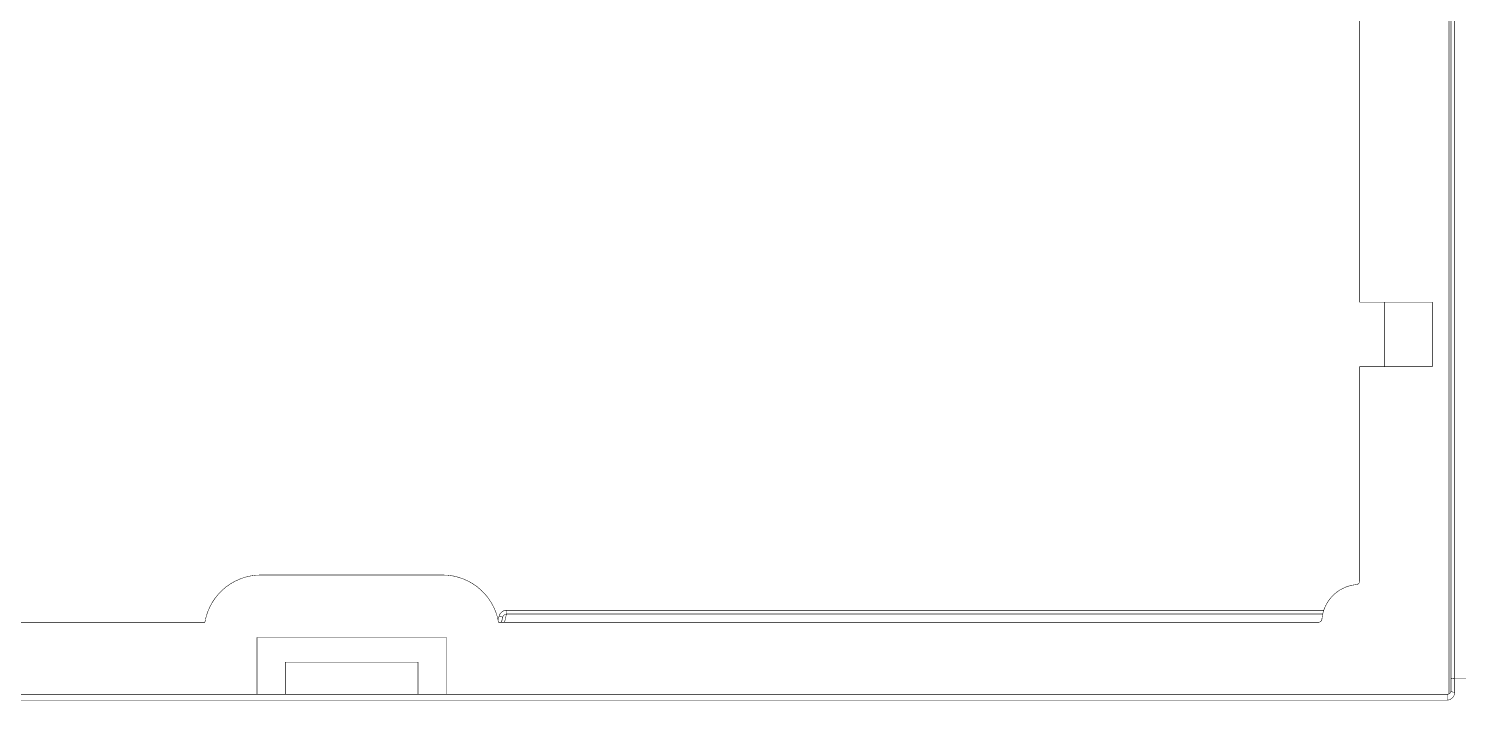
# Model space of a CAD drawing. Header units: inches. Extents: x 0 to 35.2, y -0.7 to 15.9.
# Drawn here: x 14.365 to 15.852, y 11.761 to 12.459 of the extents above; entities that cross this region are included whole.
import ezdxf

# ---------------------------------------------------------------- set-up
doc = ezdxf.new("R2010")
doc.units = ezdxf.units.IN
doc.header["$MEASUREMENT"] = 0
doc.layers.add('Dimensions', color=6, linetype='Continuous')

msp = doc.modelspace()

# ---------------------------------------------------------------- linework, layer by layer
at = {"layer": 'Dimensions'}
for points in [[(15.8405, 11.7681, 0.0005, 0.0005, 0), (15.8405, 13.4324, 0.0005, 0.0005, 0)], [(15.8425, 11.785, 0.0005, 0.0005, 0), (15.8425, 13.4155, 0.0005, 0.0005, 0)], [(15.8464, 11.7838, 0.0005, 0.0005, 0), (15.8464, 13.4167, 0.0005, 0.0005, 0)], [(15.7477, 12.1751, 0.0005, 0.0005, 0), (15.7477, 12.4762, 0.0005, 0.0005, 0)], [(15.7477, 12.1751, 0.0005, 0.0005, 0), (15.8232, 12.1751, 0.0005, 0.0005, 0)], [(15.7733, 12.1081, 0.0005, 0.0005, 0), (15.7733, 12.1751, 0.0005, 0.0005, 0)], [(15.8232, 12.1081, 0.0005, 0.0005, 0), (15.8232, 12.1751, 0.0005, 0.0005, 0)], [(15.7477, 11.8855, 0.0005, 0.0005, 0), (15.7477, 12.1081, 0.0005, 0.0005, 0)], [(15.7477, 12.1081, 0.0005, 0.0005, 0), (15.8232, 12.1081, 0.0005, 0.0005, 0)], [(14.5479, 11.8424, 0.0005, 0.0005, -0.365977), (14.6061, 11.8916, 0.0005, 0.0005, 0)], [(14.6061, 11.8916, 0.0005, 0.0005, 0), (14.7948, 11.8916, 0.0005, 0.0005, 0)], [(14.7948, 11.8916, 0.0005, 0.0005, -0.365977), (14.853, 11.8424, 0.0005, 0.0005, 0)], [(15.7477, 11.8855, 0.0005, 0.0005, -0.387795), (15.7441, 11.8816, 0.0005, 0.0005, 0)], [(15.7085, 11.846, 0.0005, 0.0005, -0.361838), (15.7441, 11.8816, 0.0005, 0.0005, 0)], [(14.2969, 11.8424, 0.0005, 0.0005, 0), (14.5479, 11.8424, 0.0005, 0.0005, 0)], [(14.8525, 11.8449, 0.0005, 0.0005, 0), (14.8536, 11.8489, 0.0005, 0.0005, 0)], [(14.853, 11.8424, 0.0005, 0.0005, 0), (15.7046, 11.8424, 0.0005, 0.0005, 0)], [(14.8536, 11.8489, 0.0005, 0.0005, 0), (14.8536, 11.849, 0.0005, 0.0005, 0)], [(14.8536, 11.8489, 0.0005, 0.0005, 0), (14.8574, 11.8478, 0.0005, 0.0005, 0)], [(14.8537, 11.8492, 0.0005, 0.0005, 0), (14.8537, 11.8493, 0.0005, 0.0005, 0)], [(14.8536, 11.8491, 0.0005, 0.0005, 0), (14.8537, 11.8492, 0.0005, 0.0005, 0)], [(14.8536, 11.849, 0.0005, 0.0005, 0), (14.8536, 11.8491, 0.0005, 0.0005, 0)], [(14.8538, 11.8495, 0.0005, 0.0005, 0), (14.8538, 11.8496, 0.0005, 0.0005, 0)], [(14.8537, 11.8494, 0.0005, 0.0005, 0), (14.8538, 11.8495, 0.0005, 0.0005, 0)], [(14.8537, 11.8493, 0.0005, 0.0005, 0), (14.8537, 11.8494, 0.0005, 0.0005, 0)], [(14.8539, 11.8498, 0.0005, 0.0005, 0), (14.8539, 11.8499, 0.0005, 0.0005, 0)], [(14.8538, 11.8497, 0.0005, 0.0005, 0), (14.8539, 11.8498, 0.0005, 0.0005, 0)], [(14.8538, 11.8496, 0.0005, 0.0005, 0), (14.8538, 11.8497, 0.0005, 0.0005, 0)], [(14.854, 11.85, 0.0005, 0.0005, 0), (14.854, 11.8501, 0.0005, 0.0005, 0)], [(14.8539, 11.8499, 0.0005, 0.0005, 0), (14.854, 11.85, 0.0005, 0.0005, 0)], [(14.8541, 11.8503, 0.0005, 0.0005, 0), (14.8541, 11.8504, 0.0005, 0.0005, 0)], [(14.8541, 11.8502, 0.0005, 0.0005, 0), (14.8541, 11.8503, 0.0005, 0.0005, 0)], [(14.854, 11.8501, 0.0005, 0.0005, 0), (14.8541, 11.8502, 0.0005, 0.0005, 0)], [(14.8542, 11.8505, 0.0005, 0.0005, 0), (14.8542, 11.8505, 0.0005, 0.0005, 0)], [(14.8541, 11.8504, 0.0005, 0.0005, 0), (14.8542, 11.8505, 0.0005, 0.0005, 0)], [(14.8543, 11.8506, 0.0005, 0.0005, 0), (14.8543, 11.8507, 0.0005, 0.0005, 0)], [(14.8542, 11.8505, 0.0005, 0.0005, 0), (14.8543, 11.8506, 0.0005, 0.0005, 0)], [(14.8544, 11.8508, 0.0005, 0.0005, 0), (14.8544, 11.8509, 0.0005, 0.0005, 0)], [(14.8543, 11.8507, 0.0005, 0.0005, 0), (14.8544, 11.8508, 0.0005, 0.0005, 0)], [(14.8544, 11.8509, 0.0005, 0.0005, 0), (14.8545, 11.851, 0.0005, 0.0005, 0)], [(14.8546, 11.8511, 0.0005, 0.0005, 0), (14.8546, 11.8512, 0.0005, 0.0005, 0)], [(14.8545, 11.851, 0.0005, 0.0005, 0), (14.8546, 11.8511, 0.0005, 0.0005, 0)], [(14.8547, 11.8513, 0.0005, 0.0005, 0), (14.8547, 11.8514, 0.0005, 0.0005, 0)], [(14.8546, 11.8512, 0.0005, 0.0005, 0), (14.8547, 11.8513, 0.0005, 0.0005, 0)], [(14.8548, 11.8515, 0.0005, 0.0005, 0), (14.8549, 11.8515, 0.0005, 0.0005, 0)], [(14.8547, 11.8514, 0.0005, 0.0005, 0), (14.8548, 11.8515, 0.0005, 0.0005, 0)], [(14.8549, 11.8515, 0.0005, 0.0005, 0), (14.8549, 11.8516, 0.0005, 0.0005, 0)], [(14.855, 11.8517, 0.0005, 0.0005, 0), (14.855, 11.8518, 0.0005, 0.0005, 0)], [(14.8549, 11.8516, 0.0005, 0.0005, 0), (14.855, 11.8517, 0.0005, 0.0005, 0)], [(14.855, 11.8518, 0.0005, 0.0005, 0), (14.8551, 11.8519, 0.0005, 0.0005, 0)], [(14.8552, 11.852, 0.0005, 0.0005, 0), (14.8552, 11.8521, 0.0005, 0.0005, 0)], [(14.8551, 11.8519, 0.0005, 0.0005, 0), (14.8552, 11.852, 0.0005, 0.0005, 0)], [(14.8552, 11.8521, 0.0005, 0.0005, 0), (14.8553, 11.8521, 0.0005, 0.0005, 0)], [(14.8554, 11.8522, 0.0005, 0.0005, 0), (14.8555, 11.8523, 0.0005, 0.0005, 0)], [(14.8553, 11.8521, 0.0005, 0.0005, 0), (14.8554, 11.8522, 0.0005, 0.0005, 0)], [(14.8555, 11.8523, 0.0005, 0.0005, 0), (14.8555, 11.8524, 0.0005, 0.0005, 0)], [(14.8555, 11.8524, 0.0005, 0.0005, 0), (14.8556, 11.8524, 0.0005, 0.0005, 0)], [(14.8557, 11.8525, 0.0005, 0.0005, 0), (14.8557, 11.8526, 0.0005, 0.0005, 0)], [(14.8556, 11.8524, 0.0005, 0.0005, 0), (14.8557, 11.8525, 0.0005, 0.0005, 0)], [(14.8557, 11.8526, 0.0005, 0.0005, 0), (14.8558, 11.8527, 0.0005, 0.0005, 0)], [(14.8558, 11.8527, 0.0005, 0.0005, 0), (14.8559, 11.8527, 0.0005, 0.0005, 0)], [(14.856, 11.8528, 0.0005, 0.0005, 0), (14.8561, 11.8529, 0.0005, 0.0005, 0)], [(14.8559, 11.8527, 0.0005, 0.0005, 0), (14.856, 11.8528, 0.0005, 0.0005, 0)], [(14.8559, 11.8424, 0.0005, 0.0005, 0), (14.8574, 11.8478, 0.0005, 0.0005, 0)], [(14.8561, 11.8529, 0.0005, 0.0005, 0), (14.8561, 11.853, 0.0005, 0.0005, 0)], [(14.8561, 11.8424, 0.0005, 0.0005, 0), (14.8574, 11.8478, 0.0005, 0.0005, 0)], [(14.8561, 11.853, 0.0005, 0.0005, 0), (14.8562, 11.853, 0.0005, 0.0005, 0)], [(14.8563, 11.8531, 0.0005, 0.0005, 0), (14.8564, 11.8532, 0.0005, 0.0005, 0)], [(14.8562, 11.853, 0.0005, 0.0005, 0), (14.8563, 11.8531, 0.0005, 0.0005, 0)], [(14.8564, 11.8532, 0.0005, 0.0005, 0), (14.8565, 11.8532, 0.0005, 0.0005, 0)], [(14.8565, 11.8532, 0.0005, 0.0005, 0), (14.8565, 11.8533, 0.0005, 0.0005, 0)], [(14.8565, 11.8533, 0.0005, 0.0005, 0), (14.8566, 11.8534, 0.0005, 0.0005, 0)], [(14.8566, 11.8534, 0.0005, 0.0005, 0), (14.8567, 11.8534, 0.0005, 0.0005, 0)], [(14.8567, 11.8534, 0.0005, 0.0005, 0), (14.8568, 11.8535, 0.0005, 0.0005, 0)], [(14.8569, 11.8535, 0.0005, 0.0005, 0), (14.857, 11.8536, 0.0005, 0.0005, 0)], [(14.8568, 11.8535, 0.0005, 0.0005, 0), (14.8569, 11.8535, 0.0005, 0.0005, 0)], [(14.857, 11.8536, 0.0005, 0.0005, 0), (14.8571, 11.8537, 0.0005, 0.0005, 0)], [(14.8571, 11.8537, 0.0005, 0.0005, 0), (14.8572, 11.8537, 0.0005, 0.0005, 0)], [(14.8572, 11.8537, 0.0005, 0.0005, 0), (14.8572, 11.8538, 0.0005, 0.0005, 0)], [(14.8572, 11.8538, 0.0005, 0.0005, 0), (14.8573, 11.8538, 0.0005, 0.0005, 0)], [(14.8573, 11.8538, 0.0005, 0.0005, 0), (14.8574, 11.8539, 0.0005, 0.0005, 0)], [(14.8574, 11.8478, 0.0005, 0.0005, -0.098771), (14.8584, 11.8497, 0.0005, 0.0005, 0)], [(14.8574, 11.8539, 0.0005, 0.0005, 0), (14.8575, 11.8539, 0.0005, 0.0005, 0)], [(14.8575, 11.8539, 0.0005, 0.0005, 0), (14.8576, 11.854, 0.0005, 0.0005, 0)], [(14.8577, 11.854, 0.0005, 0.0005, 0), (14.8578, 11.8541, 0.0005, 0.0005, 0)], [(14.8576, 11.854, 0.0005, 0.0005, 0), (14.8577, 11.854, 0.0005, 0.0005, 0)], [(14.8578, 11.8541, 0.0005, 0.0005, 0), (14.8579, 11.8541, 0.0005, 0.0005, 0)], [(14.8579, 11.8541, 0.0005, 0.0005, 0), (14.858, 11.8542, 0.0005, 0.0005, 0)], [(14.858, 11.8542, 0.0005, 0.0005, 0), (14.8581, 11.8542, 0.0005, 0.0005, 0)], [(14.8581, 11.8542, 0.0005, 0.0005, 0), (14.8582, 11.8543, 0.0005, 0.0005, 0)], [(14.8582, 11.8543, 0.0005, 0.0005, 0), (14.8583, 11.8543, 0.0005, 0.0005, 0)], [(14.8583, 11.8543, 0.0005, 0.0005, 0), (14.8584, 11.8543, 0.0005, 0.0005, 0)], [(14.8584, 11.8543, 0.0005, 0.0005, 0), (14.8585, 11.8544, 0.0005, 0.0005, 0)], [(14.8584, 11.8497, 0.0005, 0.0005, -0.13648), (14.8602, 11.8509, 0.0005, 0.0005, 0)], [(14.8585, 11.8544, 0.0005, 0.0005, 0), (14.8586, 11.8544, 0.0005, 0.0005, 0)], [(14.8586, 11.8544, 0.0005, 0.0005, 0), (14.8587, 11.8545, 0.0005, 0.0005, 0)], [(14.8587, 11.8545, 0.0005, 0.0005, 0), (14.8588, 11.8545, 0.0005, 0.0005, 0)], [(14.8588, 11.8545, 0.0005, 0.0005, 0), (14.8589, 11.8545, 0.0005, 0.0005, 0)], [(14.8589, 11.8545, 0.0005, 0.0005, 0), (14.859, 11.8546, 0.0005, 0.0005, 0)], [(14.859, 11.8546, 0.0005, 0.0005, 0), (14.8591, 11.8546, 0.0005, 0.0005, 0)], [(14.8591, 11.8546, 0.0005, 0.0005, 0), (14.8592, 11.8546, 0.0005, 0.0005, 0)], [(14.8592, 11.8546, 0.0005, 0.0005, 0), (14.8593, 11.8546, 0.0005, 0.0005, 0)], [(14.8593, 11.8546, 0.0005, 0.0005, 0), (14.8594, 11.8547, 0.0005, 0.0005, 0)], [(14.8592, 11.8424, 0.0005, 0.0005, 0), (14.8613, 11.8511, 0.0005, 0.0005, 0)], [(14.8594, 11.8547, 0.0005, 0.0005, 0), (14.8595, 11.8547, 0.0005, 0.0005, 0)], [(14.8595, 11.8547, 0.0005, 0.0005, 0), (14.8596, 11.8547, 0.0005, 0.0005, 0)], [(14.8596, 11.8547, 0.0005, 0.0005, 0), (14.8597, 11.8547, 0.0005, 0.0005, 0)], [(14.8597, 11.8547, 0.0005, 0.0005, 0), (14.8598, 11.8548, 0.0005, 0.0005, 0)], [(14.8598, 11.8548, 0.0005, 0.0005, 0), (14.8599, 11.8548, 0.0005, 0.0005, 0)], [(14.8599, 11.8548, 0.0005, 0.0005, 0), (14.86, 11.8548, 0.0005, 0.0005, 0)], [(14.86, 11.8548, 0.0005, 0.0005, 0), (14.8601, 11.8548, 0.0005, 0.0005, 0)], [(14.8601, 11.8548, 0.0005, 0.0005, 0), (14.8602, 11.8548, 0.0005, 0.0005, 0)], [(14.8602, 11.8548, 0.0005, 0.0005, 0), (14.8603, 11.8549, 0.0005, 0.0005, 0)], [(14.8603, 11.8549, 0.0005, 0.0005, 0), (14.8604, 11.8549, 0.0005, 0.0005, 0)], [(14.8602, 11.8509, 0.0005, 0.0005, -0.039905), (14.8613, 11.8511, 0.0005, 0.0005, 0)], [(14.8604, 11.8549, 0.0005, 0.0005, 0), (14.8605, 11.8549, 0.0005, 0.0005, 0)], [(14.8605, 11.8549, 0.0005, 0.0005, 0), (14.8606, 11.8549, 0.0005, 0.0005, 0)], [(14.8606, 11.8549, 0.0005, 0.0005, 0), (14.8607, 11.8549, 0.0005, 0.0005, 0)], [(14.8607, 11.8549, 0.0005, 0.0005, 0), (14.8608, 11.8549, 0.0005, 0.0005, 0)], [(14.8608, 11.8549, 0.0005, 0.0005, 0), (14.8609, 11.8549, 0.0005, 0.0005, 0)], [(14.8609, 11.8549, 0.0005, 0.0005, 0), (14.861, 11.8549, 0.0005, 0.0005, 0)], [(14.861, 11.8549, 0.0005, 0.0005, 0), (14.8611, 11.8549, 0.0005, 0.0005, 0)], [(14.8611, 11.8549, 0.0005, 0.0005, 0), (14.8612, 11.8549, 0.0005, 0.0005, 0)], [(14.8612, 11.8549, 0.0005, 0.0005, 0), (14.8613, 11.8549, 0.0005, 0.0005, 0)], [(14.8613, 11.8511, 0.0005, 0.0005, 0), (14.8613, 11.8549, 0.0005, 0.0005, 0)], [(14.8613, 11.8549, 0.0005, 0.0005, 0), (15.7104, 11.8549, 0.0005, 0.0005, 0)], [(14.8613, 11.8511, 0.0005, 0.0005, 0), (15.7093, 11.8511, 0.0005, 0.0005, 0)], [(15.7085, 11.846, 0.0005, 0.0005, -0.387795), (15.7046, 11.8424, 0.0005, 0.0005, 0)], [(14.602, 11.8266, 0.0005, 0.0005, 0), (14.7989, 11.8266, 0.0005, 0.0005, 0)], [(14.602, 11.7676, 0.0005, 0.0005, 0), (14.602, 11.8266, 0.0005, 0.0005, 0)], [(14.7989, 11.7676, 0.0005, 0.0005, 0), (14.7989, 11.8266, 0.0005, 0.0005, 0)], [(14.6315, 11.7676, 0.0005, 0.0005, 0), (14.6315, 11.801, 0.0005, 0.0005, 0)], [(14.6315, 11.801, 0.0005, 0.0005, 0), (14.7693, 11.801, 0.0005, 0.0005, 0)], [(14.7693, 11.7676, 0.0005, 0.0005, 0), (14.7693, 11.801, 0.0005, 0.0005, 0)], [(15.8425, 11.785, 0.0005, 0.0005, 0), (15.8425, 11.7847, 0.0005, 0.0005, 0)], [(15.8425, 11.7715, 0.0005, 0.0005, 0), (15.8425, 11.785, 0.0005, 0.0005, 0)], [(15.8425, 11.7847, 0.0005, 0.0005, 0), (15.8428, 11.7845, 0.0005, 0.0005, 0)], [(15.8428, 11.7845, 0.0005, 0.0005, 0), (15.8431, 11.7843, 0.0005, 0.0005, 0)], [(15.8431, 11.7843, 0.0005, 0.0005, 0), (15.8436, 11.7841, 0.0005, 0.0005, 0)], [(15.8436, 11.7841, 0.0005, 0.0005, 0), (15.8442, 11.784, 0.0005, 0.0005, 0)], [(15.8442, 11.784, 0.0005, 0.0005, 0), (15.8449, 11.7839, 0.0005, 0.0005, 0)], [(15.8449, 11.7839, 0.0005, 0.0005, 0), (15.8456, 11.7838, 0.0005, 0.0005, 0)], [(15.8456, 11.7838, 0.0005, 0.0005, 0), (15.8464, 11.7838, 0.0005, 0.0005, 0)], [(15.8464, 11.7838, 0.0005, 0.0005, 0), (15.8582, 11.7838, 0.0005, 0.0005, 0)], [(15.8464, 11.7698, 0.0005, 0.0005, 0), (15.8464, 11.7838, 0.0005, 0.0005, 0)], [(12.4994, 11.7676, 0.0005, 0.0005, 0), (15.8385, 11.7676, 0.0005, 0.0005, 0)], [(15.8425, 11.7715, 0.0005, 0.0005, -0.414896), (15.8385, 11.7676, 0.0005, 0.0005, 0)], [(15.8464, 11.7698, 0.0005, 0.0005, -0.413956), (15.8385, 11.7616, 0.0005, 0.0005, 0)], [(15.8385, 11.7616, 0.0005, 0.0005, 0), (15.8385, 11.7676, 0.0005, 0.0005, 0)], [(15.8427, 11.771, 0.0005, 0.0005, -0.08112), (15.8425, 11.7715, 0.0005, 0.0005, 0)], [(15.8432, 11.7705, 0.0005, 0.0005, -0.117062), (15.8427, 11.771, 0.0005, 0.0005, 0)], [(15.8441, 11.7701, 0.0005, 0.0005, -0.054122), (15.8432, 11.7705, 0.0005, 0.0005, 0)], [(15.8464, 11.7698, 0.0005, 0.0005, -0.069905), (15.8441, 11.7701, 0.0005, 0.0005, 0)], [(12.4994, 11.7616, 0.0005, 0.0005, 0), (15.8385, 11.7616, 0.0005, 0.0005, 0)]]:
    msp.add_lwpolyline(points, format="xyseb", dxfattribs=at)
for points in [[(15.7476, 12.1751, 0.00025, 0.00025, 1), (15.7478, 12.1751, 0.00025, 0.00025, 1)], [(15.7476, 12.1751, 0.00025, 0.00025, 1), (15.7478, 12.1751, 0.00025, 0.00025, 1)], [(15.7732, 12.1751, 0.00025, 0.00025, 1), (15.7734, 12.1751, 0.00025, 0.00025, 1)], [(15.8231, 12.1751, 0.00025, 0.00025, 1), (15.8233, 12.1751, 0.00025, 0.00025, 1)], [(15.8231, 12.1751, 0.00025, 0.00025, 1), (15.8233, 12.1751, 0.00025, 0.00025, 1)], [(15.7476, 12.1081, 0.00025, 0.00025, 1), (15.7478, 12.1081, 0.00025, 0.00025, 1)], [(15.7476, 12.1081, 0.00025, 0.00025, 1), (15.7478, 12.1081, 0.00025, 0.00025, 1)], [(15.7732, 12.1081, 0.00025, 0.00025, 1), (15.7734, 12.1081, 0.00025, 0.00025, 1)], [(15.8231, 12.1081, 0.00025, 0.00025, 1), (15.8233, 12.1081, 0.00025, 0.00025, 1)], [(15.8231, 12.1081, 0.00025, 0.00025, 1), (15.8233, 12.1081, 0.00025, 0.00025, 1)], [(14.606, 11.8916, 0.00025, 0.00025, 1), (14.6062, 11.8916, 0.00025, 0.00025, 1)], [(14.606, 11.8916, 0.00025, 0.00025, 1), (14.6062, 11.8916, 0.00025, 0.00025, 1)], [(14.7946, 11.8916, 0.00025, 0.00025, 1), (14.7949, 11.8916, 0.00025, 0.00025, 1)], [(14.7946, 11.8916, 0.00025, 0.00025, 1), (14.7949, 11.8916, 0.00025, 0.00025, 1)], [(15.7476, 11.8855, 0.00025, 0.00025, 1), (15.7478, 11.8855, 0.00025, 0.00025, 1)], [(15.7476, 11.8855, 0.00025, 0.00025, 1), (15.7478, 11.8855, 0.00025, 0.00025, 1)], [(15.744, 11.8816, 0.00025, 0.00025, 1), (15.7442, 11.8816, 0.00025, 0.00025, 1)], [(15.744, 11.8816, 0.00025, 0.00025, 1), (15.7442, 11.8816, 0.00025, 0.00025, 1)], [(14.5478, 11.8424, 0.00025, 0.00025, 1), (14.548, 11.8424, 0.00025, 0.00025, 1)], [(14.5478, 11.8424, 0.00025, 0.00025, 1), (14.548, 11.8424, 0.00025, 0.00025, 1)], [(14.8524, 11.8449, 0.00025, 0.00025, 1), (14.8526, 11.8449, 0.00025, 0.00025, 1)], [(14.8529, 11.8424, 0.00025, 0.00025, 1), (14.8531, 11.8424, 0.00025, 0.00025, 1)], [(14.8529, 11.8424, 0.00025, 0.00025, 1), (14.8531, 11.8424, 0.00025, 0.00025, 1)], [(14.8535, 11.8489, 0.00025, 0.00025, 1), (14.8537, 11.8489, 0.00025, 0.00025, 1)], [(14.8535, 11.8489, 0.00025, 0.00025, 1), (14.8537, 11.8489, 0.00025, 0.00025, 1)], [(14.8535, 11.8489, 0.00025, 0.00025, 1), (14.8537, 11.8489, 0.00025, 0.00025, 1)], [(14.8535, 11.8492, 0.00025, 0.00025, 1), (14.8538, 11.8492, 0.00025, 0.00025, 1)], [(14.8535, 11.8492, 0.00025, 0.00025, 1), (14.8538, 11.8492, 0.00025, 0.00025, 1)], [(14.8535, 11.8491, 0.00025, 0.00025, 1), (14.8538, 11.8491, 0.00025, 0.00025, 1)], [(14.8535, 11.8491, 0.00025, 0.00025, 1), (14.8538, 11.8491, 0.00025, 0.00025, 1)], [(14.8535, 11.849, 0.00025, 0.00025, 1), (14.8537, 11.849, 0.00025, 0.00025, 1)], [(14.8535, 11.849, 0.00025, 0.00025, 1), (14.8537, 11.849, 0.00025, 0.00025, 1)], [(14.8536, 11.8495, 0.00025, 0.00025, 1), (14.8539, 11.8495, 0.00025, 0.00025, 1)], [(14.8536, 11.8495, 0.00025, 0.00025, 1), (14.8539, 11.8495, 0.00025, 0.00025, 1)], [(14.8536, 11.8494, 0.00025, 0.00025, 1), (14.8539, 11.8494, 0.00025, 0.00025, 1)], [(14.8536, 11.8494, 0.00025, 0.00025, 1), (14.8539, 11.8494, 0.00025, 0.00025, 1)], [(14.8536, 11.8493, 0.00025, 0.00025, 1), (14.8538, 11.8493, 0.00025, 0.00025, 1)], [(14.8536, 11.8493, 0.00025, 0.00025, 1), (14.8538, 11.8493, 0.00025, 0.00025, 1)], [(14.8538, 11.8498, 0.00025, 0.00025, 1), (14.854, 11.8498, 0.00025, 0.00025, 1)], [(14.8538, 11.8498, 0.00025, 0.00025, 1), (14.854, 11.8498, 0.00025, 0.00025, 1)], [(14.8537, 11.8497, 0.00025, 0.00025, 1), (14.854, 11.8497, 0.00025, 0.00025, 1)], [(14.8537, 11.8497, 0.00025, 0.00025, 1), (14.854, 11.8497, 0.00025, 0.00025, 1)], [(14.8537, 11.8496, 0.00025, 0.00025, 1), (14.8539, 11.8496, 0.00025, 0.00025, 1)], [(14.8537, 11.8496, 0.00025, 0.00025, 1), (14.8539, 11.8496, 0.00025, 0.00025, 1)], [(14.8538, 11.85, 0.00025, 0.00025, 1), (14.8541, 11.85, 0.00025, 0.00025, 1)], [(14.8538, 11.85, 0.00025, 0.00025, 1), (14.8541, 11.85, 0.00025, 0.00025, 1)], [(14.8538, 11.8499, 0.00025, 0.00025, 1), (14.854, 11.8499, 0.00025, 0.00025, 1)], [(14.8538, 11.8499, 0.00025, 0.00025, 1), (14.854, 11.8499, 0.00025, 0.00025, 1)], [(14.854, 11.8503, 0.00025, 0.00025, 1), (14.8542, 11.8503, 0.00025, 0.00025, 1)], [(14.854, 11.8503, 0.00025, 0.00025, 1), (14.8542, 11.8503, 0.00025, 0.00025, 1)], [(14.8539, 11.8502, 0.00025, 0.00025, 1), (14.8542, 11.8502, 0.00025, 0.00025, 1)], [(14.8539, 11.8502, 0.00025, 0.00025, 1), (14.8542, 11.8502, 0.00025, 0.00025, 1)], [(14.8539, 11.8501, 0.00025, 0.00025, 1), (14.8541, 11.8501, 0.00025, 0.00025, 1)], [(14.8539, 11.8501, 0.00025, 0.00025, 1), (14.8541, 11.8501, 0.00025, 0.00025, 1)], [(14.8541, 11.8505, 0.00025, 0.00025, 1), (14.8543, 11.8505, 0.00025, 0.00025, 1)], [(14.8541, 11.8505, 0.00025, 0.00025, 1), (14.8543, 11.8505, 0.00025, 0.00025, 1)], [(14.854, 11.8504, 0.00025, 0.00025, 1), (14.8543, 11.8504, 0.00025, 0.00025, 1)], [(14.854, 11.8504, 0.00025, 0.00025, 1), (14.8543, 11.8504, 0.00025, 0.00025, 1)], [(14.8542, 11.8506, 0.00025, 0.00025, 1), (14.8544, 11.8506, 0.00025, 0.00025, 1)], [(14.8542, 11.8506, 0.00025, 0.00025, 1), (14.8544, 11.8506, 0.00025, 0.00025, 1)], [(14.8541, 11.8505, 0.00025, 0.00025, 1), (14.8544, 11.8505, 0.00025, 0.00025, 1)], [(14.8541, 11.8505, 0.00025, 0.00025, 1), (14.8544, 11.8505, 0.00025, 0.00025, 1)], [(14.8543, 11.8508, 0.00025, 0.00025, 1), (14.8545, 11.8508, 0.00025, 0.00025, 1)], [(14.8543, 11.8508, 0.00025, 0.00025, 1), (14.8545, 11.8508, 0.00025, 0.00025, 1)], [(14.8542, 11.8507, 0.00025, 0.00025, 1), (14.8545, 11.8507, 0.00025, 0.00025, 1)], [(14.8542, 11.8507, 0.00025, 0.00025, 1), (14.8545, 11.8507, 0.00025, 0.00025, 1)], [(14.8543, 11.8509, 0.00025, 0.00025, 1), (14.8546, 11.8509, 0.00025, 0.00025, 1)], [(14.8543, 11.8509, 0.00025, 0.00025, 1), (14.8546, 11.8509, 0.00025, 0.00025, 1)], [(14.8544, 11.8511, 0.00025, 0.00025, 1), (14.8547, 11.8511, 0.00025, 0.00025, 1)], [(14.8544, 11.8511, 0.00025, 0.00025, 1), (14.8547, 11.8511, 0.00025, 0.00025, 1)], [(14.8544, 11.851, 0.00025, 0.00025, 1), (14.8546, 11.851, 0.00025, 0.00025, 1)], [(14.8544, 11.851, 0.00025, 0.00025, 1), (14.8546, 11.851, 0.00025, 0.00025, 1)], [(14.8545, 11.8513, 0.00025, 0.00025, 1), (14.8548, 11.8513, 0.00025, 0.00025, 1)], [(14.8545, 11.8513, 0.00025, 0.00025, 1), (14.8548, 11.8513, 0.00025, 0.00025, 1)], [(14.8545, 11.8512, 0.00025, 0.00025, 1), (14.8547, 11.8512, 0.00025, 0.00025, 1)], [(14.8545, 11.8512, 0.00025, 0.00025, 1), (14.8547, 11.8512, 0.00025, 0.00025, 1)], [(14.8547, 11.8515, 0.00025, 0.00025, 1), (14.8549, 11.8515, 0.00025, 0.00025, 1)], [(14.8547, 11.8515, 0.00025, 0.00025, 1), (14.8549, 11.8515, 0.00025, 0.00025, 1)], [(14.8546, 11.8514, 0.00025, 0.00025, 1), (14.8549, 11.8514, 0.00025, 0.00025, 1)], [(14.8546, 11.8514, 0.00025, 0.00025, 1), (14.8549, 11.8514, 0.00025, 0.00025, 1)], [(14.8547, 11.8515, 0.00025, 0.00025, 1), (14.855, 11.8515, 0.00025, 0.00025, 1)], [(14.8547, 11.8515, 0.00025, 0.00025, 1), (14.855, 11.8515, 0.00025, 0.00025, 1)], [(14.8549, 11.8517, 0.00025, 0.00025, 1), (14.8551, 11.8517, 0.00025, 0.00025, 1)], [(14.8549, 11.8517, 0.00025, 0.00025, 1), (14.8551, 11.8517, 0.00025, 0.00025, 1)], [(14.8548, 11.8516, 0.00025, 0.00025, 1), (14.855, 11.8516, 0.00025, 0.00025, 1)], [(14.8548, 11.8516, 0.00025, 0.00025, 1), (14.855, 11.8516, 0.00025, 0.00025, 1)], [(14.8549, 11.8518, 0.00025, 0.00025, 1), (14.8552, 11.8518, 0.00025, 0.00025, 1)], [(14.8549, 11.8518, 0.00025, 0.00025, 1), (14.8552, 11.8518, 0.00025, 0.00025, 1)], [(14.8551, 11.852, 0.00025, 0.00025, 1), (14.8553, 11.852, 0.00025, 0.00025, 1)], [(14.8551, 11.852, 0.00025, 0.00025, 1), (14.8553, 11.852, 0.00025, 0.00025, 1)], [(14.855, 11.8519, 0.00025, 0.00025, 1), (14.8552, 11.8519, 0.00025, 0.00025, 1)], [(14.855, 11.8519, 0.00025, 0.00025, 1), (14.8552, 11.8519, 0.00025, 0.00025, 1)], [(14.8551, 11.8521, 0.00025, 0.00025, 1), (14.8554, 11.8521, 0.00025, 0.00025, 1)], [(14.8551, 11.8521, 0.00025, 0.00025, 1), (14.8554, 11.8521, 0.00025, 0.00025, 1)], [(14.8553, 11.8522, 0.00025, 0.00025, 1), (14.8555, 11.8522, 0.00025, 0.00025, 1)], [(14.8553, 11.8522, 0.00025, 0.00025, 1), (14.8555, 11.8522, 0.00025, 0.00025, 1)], [(14.8552, 11.8521, 0.00025, 0.00025, 1), (14.8554, 11.8521, 0.00025, 0.00025, 1)], [(14.8552, 11.8521, 0.00025, 0.00025, 1), (14.8554, 11.8521, 0.00025, 0.00025, 1)], [(14.8553, 11.8523, 0.00025, 0.00025, 1), (14.8556, 11.8523, 0.00025, 0.00025, 1)], [(14.8553, 11.8523, 0.00025, 0.00025, 1), (14.8556, 11.8523, 0.00025, 0.00025, 1)], [(14.8554, 11.8524, 0.00025, 0.00025, 1), (14.8557, 11.8524, 0.00025, 0.00025, 1)], [(14.8554, 11.8524, 0.00025, 0.00025, 1), (14.8557, 11.8524, 0.00025, 0.00025, 1)], [(14.8555, 11.8525, 0.00025, 0.00025, 1), (14.8558, 11.8525, 0.00025, 0.00025, 1)], [(14.8555, 11.8525, 0.00025, 0.00025, 1), (14.8558, 11.8525, 0.00025, 0.00025, 1)], [(14.8555, 11.8524, 0.00025, 0.00025, 1), (14.8557, 11.8524, 0.00025, 0.00025, 1)], [(14.8555, 11.8524, 0.00025, 0.00025, 1), (14.8557, 11.8524, 0.00025, 0.00025, 1)], [(14.8556, 11.8526, 0.00025, 0.00025, 1), (14.8559, 11.8526, 0.00025, 0.00025, 1)], [(14.8556, 11.8526, 0.00025, 0.00025, 1), (14.8559, 11.8526, 0.00025, 0.00025, 1)], [(14.8557, 11.8527, 0.00025, 0.00025, 1), (14.8559, 11.8527, 0.00025, 0.00025, 1)], [(14.8557, 11.8527, 0.00025, 0.00025, 1), (14.8559, 11.8527, 0.00025, 0.00025, 1)], [(14.8559, 11.8528, 0.00025, 0.00025, 1), (14.8561, 11.8528, 0.00025, 0.00025, 1)], [(14.8559, 11.8528, 0.00025, 0.00025, 1), (14.8561, 11.8528, 0.00025, 0.00025, 1)], [(14.8558, 11.8527, 0.00025, 0.00025, 1), (14.856, 11.8527, 0.00025, 0.00025, 1)], [(14.8558, 11.8527, 0.00025, 0.00025, 1), (14.856, 11.8527, 0.00025, 0.00025, 1)], [(14.8558, 11.8424, 0.00025, 0.00025, 1), (14.856, 11.8424, 0.00025, 0.00025, 1)], [(14.8559, 11.8529, 0.00025, 0.00025, 1), (14.8562, 11.8529, 0.00025, 0.00025, 1)], [(14.8559, 11.8529, 0.00025, 0.00025, 1), (14.8562, 11.8529, 0.00025, 0.00025, 1)], [(14.856, 11.8424, 0.00025, 0.00025, 1), (14.8562, 11.8424, 0.00025, 0.00025, 1)], [(14.856, 11.853, 0.00025, 0.00025, 1), (14.8563, 11.853, 0.00025, 0.00025, 1)], [(14.856, 11.853, 0.00025, 0.00025, 1), (14.8563, 11.853, 0.00025, 0.00025, 1)], [(14.8562, 11.8531, 0.00025, 0.00025, 1), (14.8564, 11.8531, 0.00025, 0.00025, 1)], [(14.8561, 11.853, 0.00025, 0.00025, 1), (14.8563, 11.853, 0.00025, 0.00025, 1)], [(14.8562, 11.8531, 0.00025, 0.00025, 1), (14.8564, 11.8531, 0.00025, 0.00025, 1)], [(14.8561, 11.853, 0.00025, 0.00025, 1), (14.8563, 11.853, 0.00025, 0.00025, 1)], [(14.8563, 11.8532, 0.00025, 0.00025, 1), (14.8565, 11.8532, 0.00025, 0.00025, 1)], [(14.8563, 11.8532, 0.00025, 0.00025, 1), (14.8565, 11.8532, 0.00025, 0.00025, 1)], [(14.8563, 11.8532, 0.00025, 0.00025, 1), (14.8566, 11.8532, 0.00025, 0.00025, 1)], [(14.8563, 11.8532, 0.00025, 0.00025, 1), (14.8566, 11.8532, 0.00025, 0.00025, 1)], [(14.8564, 11.8533, 0.00025, 0.00025, 1), (14.8567, 11.8533, 0.00025, 0.00025, 1)], [(14.8564, 11.8533, 0.00025, 0.00025, 1), (14.8567, 11.8533, 0.00025, 0.00025, 1)], [(14.8565, 11.8534, 0.00025, 0.00025, 1), (14.8568, 11.8534, 0.00025, 0.00025, 1)], [(14.8565, 11.8534, 0.00025, 0.00025, 1), (14.8568, 11.8534, 0.00025, 0.00025, 1)], [(14.8566, 11.8534, 0.00025, 0.00025, 1), (14.8568, 11.8534, 0.00025, 0.00025, 1)], [(14.8566, 11.8534, 0.00025, 0.00025, 1), (14.8568, 11.8534, 0.00025, 0.00025, 1)], [(14.8568, 11.8535, 0.00025, 0.00025, 1), (14.857, 11.8535, 0.00025, 0.00025, 1)], [(14.8568, 11.8535, 0.00025, 0.00025, 1), (14.857, 11.8535, 0.00025, 0.00025, 1)], [(14.8567, 11.8535, 0.00025, 0.00025, 1), (14.8569, 11.8535, 0.00025, 0.00025, 1)], [(14.8567, 11.8535, 0.00025, 0.00025, 1), (14.8569, 11.8535, 0.00025, 0.00025, 1)], [(14.8568, 11.8536, 0.00025, 0.00025, 1), (14.8571, 11.8536, 0.00025, 0.00025, 1)], [(14.8568, 11.8536, 0.00025, 0.00025, 1), (14.8571, 11.8536, 0.00025, 0.00025, 1)], [(14.8569, 11.8537, 0.00025, 0.00025, 1), (14.8572, 11.8537, 0.00025, 0.00025, 1)], [(14.8569, 11.8537, 0.00025, 0.00025, 1), (14.8572, 11.8537, 0.00025, 0.00025, 1)], [(14.857, 11.8537, 0.00025, 0.00025, 1), (14.8573, 11.8537, 0.00025, 0.00025, 1)], [(14.857, 11.8537, 0.00025, 0.00025, 1), (14.8573, 11.8537, 0.00025, 0.00025, 1)], [(14.8571, 11.8538, 0.00025, 0.00025, 1), (14.8574, 11.8538, 0.00025, 0.00025, 1)], [(14.8571, 11.8538, 0.00025, 0.00025, 1), (14.8574, 11.8538, 0.00025, 0.00025, 1)], [(14.8572, 11.8538, 0.00025, 0.00025, 1), (14.8575, 11.8538, 0.00025, 0.00025, 1)], [(14.8572, 11.8538, 0.00025, 0.00025, 1), (14.8575, 11.8538, 0.00025, 0.00025, 1)], [(14.8573, 11.8478, 0.00025, 0.00025, 1), (14.8575, 11.8478, 0.00025, 0.00025, 1)], [(14.8573, 11.8478, 0.00025, 0.00025, 1), (14.8575, 11.8478, 0.00025, 0.00025, 1)], [(14.8573, 11.8478, 0.00025, 0.00025, 1), (14.8575, 11.8478, 0.00025, 0.00025, 1)], [(14.8573, 11.8478, 0.00025, 0.00025, 1), (14.8575, 11.8478, 0.00025, 0.00025, 1)], [(14.8573, 11.8539, 0.00025, 0.00025, 1), (14.8575, 11.8539, 0.00025, 0.00025, 1)], [(14.8573, 11.8539, 0.00025, 0.00025, 1), (14.8575, 11.8539, 0.00025, 0.00025, 1)], [(14.8574, 11.8539, 0.00025, 0.00025, 1), (14.8576, 11.8539, 0.00025, 0.00025, 1)], [(14.8574, 11.8539, 0.00025, 0.00025, 1), (14.8576, 11.8539, 0.00025, 0.00025, 1)], [(14.8576, 11.854, 0.00025, 0.00025, 1), (14.8578, 11.854, 0.00025, 0.00025, 1)], [(14.8576, 11.854, 0.00025, 0.00025, 1), (14.8578, 11.854, 0.00025, 0.00025, 1)], [(14.8575, 11.854, 0.00025, 0.00025, 1), (14.8577, 11.854, 0.00025, 0.00025, 1)], [(14.8575, 11.854, 0.00025, 0.00025, 1), (14.8577, 11.854, 0.00025, 0.00025, 1)], [(14.8577, 11.8541, 0.00025, 0.00025, 1), (14.8579, 11.8541, 0.00025, 0.00025, 1)], [(14.8577, 11.8541, 0.00025, 0.00025, 1), (14.8579, 11.8541, 0.00025, 0.00025, 1)], [(14.8578, 11.8541, 0.00025, 0.00025, 1), (14.858, 11.8541, 0.00025, 0.00025, 1)], [(14.8578, 11.8541, 0.00025, 0.00025, 1), (14.858, 11.8541, 0.00025, 0.00025, 1)], [(14.8579, 11.8542, 0.00025, 0.00025, 1), (14.8581, 11.8542, 0.00025, 0.00025, 1)], [(14.8579, 11.8542, 0.00025, 0.00025, 1), (14.8581, 11.8542, 0.00025, 0.00025, 1)], [(14.8579, 11.8542, 0.00025, 0.00025, 1), (14.8582, 11.8542, 0.00025, 0.00025, 1)], [(14.8579, 11.8542, 0.00025, 0.00025, 1), (14.8582, 11.8542, 0.00025, 0.00025, 1)], [(14.858, 11.8543, 0.00025, 0.00025, 1), (14.8583, 11.8543, 0.00025, 0.00025, 1)], [(14.858, 11.8543, 0.00025, 0.00025, 1), (14.8583, 11.8543, 0.00025, 0.00025, 1)], [(14.8581, 11.8543, 0.00025, 0.00025, 1), (14.8584, 11.8543, 0.00025, 0.00025, 1)], [(14.8581, 11.8543, 0.00025, 0.00025, 1), (14.8584, 11.8543, 0.00025, 0.00025, 1)], [(14.8582, 11.8543, 0.00025, 0.00025, 1), (14.8585, 11.8543, 0.00025, 0.00025, 1)], [(14.8582, 11.8543, 0.00025, 0.00025, 1), (14.8585, 11.8543, 0.00025, 0.00025, 1)], [(14.8583, 11.8497, 0.00025, 0.00025, 1), (14.8585, 11.8497, 0.00025, 0.00025, 1)], [(14.8583, 11.8497, 0.00025, 0.00025, 1), (14.8585, 11.8497, 0.00025, 0.00025, 1)], [(14.8583, 11.8544, 0.00025, 0.00025, 1), (14.8586, 11.8544, 0.00025, 0.00025, 1)], [(14.8583, 11.8544, 0.00025, 0.00025, 1), (14.8586, 11.8544, 0.00025, 0.00025, 1)], [(14.8584, 11.8544, 0.00025, 0.00025, 1), (14.8587, 11.8544, 0.00025, 0.00025, 1)], [(14.8584, 11.8544, 0.00025, 0.00025, 1), (14.8587, 11.8544, 0.00025, 0.00025, 1)], [(14.8585, 11.8545, 0.00025, 0.00025, 1), (14.8588, 11.8545, 0.00025, 0.00025, 1)], [(14.8585, 11.8545, 0.00025, 0.00025, 1), (14.8588, 11.8545, 0.00025, 0.00025, 1)], [(14.8586, 11.8545, 0.00025, 0.00025, 1), (14.8589, 11.8545, 0.00025, 0.00025, 1)], [(14.8586, 11.8545, 0.00025, 0.00025, 1), (14.8589, 11.8545, 0.00025, 0.00025, 1)], [(14.8587, 11.8545, 0.00025, 0.00025, 1), (14.859, 11.8545, 0.00025, 0.00025, 1)], [(14.8587, 11.8545, 0.00025, 0.00025, 1), (14.859, 11.8545, 0.00025, 0.00025, 1)], [(14.8588, 11.8546, 0.00025, 0.00025, 1), (14.8591, 11.8546, 0.00025, 0.00025, 1)], [(14.8588, 11.8546, 0.00025, 0.00025, 1), (14.8591, 11.8546, 0.00025, 0.00025, 1)], [(14.8589, 11.8546, 0.00025, 0.00025, 1), (14.8592, 11.8546, 0.00025, 0.00025, 1)], [(14.8589, 11.8546, 0.00025, 0.00025, 1), (14.8592, 11.8546, 0.00025, 0.00025, 1)], [(14.859, 11.8546, 0.00025, 0.00025, 1), (14.8593, 11.8546, 0.00025, 0.00025, 1)], [(14.859, 11.8546, 0.00025, 0.00025, 1), (14.8593, 11.8546, 0.00025, 0.00025, 1)], [(14.8591, 11.8546, 0.00025, 0.00025, 1), (14.8594, 11.8546, 0.00025, 0.00025, 1)], [(14.8591, 11.8546, 0.00025, 0.00025, 1), (14.8594, 11.8546, 0.00025, 0.00025, 1)], [(14.8591, 11.8424, 0.00025, 0.00025, 1), (14.8594, 11.8424, 0.00025, 0.00025, 1)], [(14.8592, 11.8547, 0.00025, 0.00025, 1), (14.8595, 11.8547, 0.00025, 0.00025, 1)], [(14.8592, 11.8547, 0.00025, 0.00025, 1), (14.8595, 11.8547, 0.00025, 0.00025, 1)], [(14.8593, 11.8547, 0.00025, 0.00025, 1), (14.8596, 11.8547, 0.00025, 0.00025, 1)], [(14.8593, 11.8547, 0.00025, 0.00025, 1), (14.8596, 11.8547, 0.00025, 0.00025, 1)], [(14.8594, 11.8547, 0.00025, 0.00025, 1), (14.8597, 11.8547, 0.00025, 0.00025, 1)], [(14.8594, 11.8547, 0.00025, 0.00025, 1), (14.8597, 11.8547, 0.00025, 0.00025, 1)], [(14.8595, 11.8547, 0.00025, 0.00025, 1), (14.8598, 11.8547, 0.00025, 0.00025, 1)], [(14.8595, 11.8547, 0.00025, 0.00025, 1), (14.8598, 11.8547, 0.00025, 0.00025, 1)], [(14.8596, 11.8548, 0.00025, 0.00025, 1), (14.8599, 11.8548, 0.00025, 0.00025, 1)], [(14.8596, 11.8548, 0.00025, 0.00025, 1), (14.8599, 11.8548, 0.00025, 0.00025, 1)], [(14.8597, 11.8548, 0.00025, 0.00025, 1), (14.86, 11.8548, 0.00025, 0.00025, 1)], [(14.8597, 11.8548, 0.00025, 0.00025, 1), (14.86, 11.8548, 0.00025, 0.00025, 1)], [(14.8598, 11.8548, 0.00025, 0.00025, 1), (14.8601, 11.8548, 0.00025, 0.00025, 1)], [(14.8598, 11.8548, 0.00025, 0.00025, 1), (14.8601, 11.8548, 0.00025, 0.00025, 1)], [(14.8599, 11.8548, 0.00025, 0.00025, 1), (14.8602, 11.8548, 0.00025, 0.00025, 1)], [(14.8599, 11.8548, 0.00025, 0.00025, 1), (14.8602, 11.8548, 0.00025, 0.00025, 1)], [(14.86, 11.8548, 0.00025, 0.00025, 1), (14.8603, 11.8548, 0.00025, 0.00025, 1)], [(14.86, 11.8548, 0.00025, 0.00025, 1), (14.8603, 11.8548, 0.00025, 0.00025, 1)], [(14.8601, 11.8549, 0.00025, 0.00025, 1), (14.8604, 11.8549, 0.00025, 0.00025, 1)], [(14.8601, 11.8549, 0.00025, 0.00025, 1), (14.8604, 11.8549, 0.00025, 0.00025, 1)], [(14.8601, 11.8509, 0.00025, 0.00025, 1), (14.8603, 11.8509, 0.00025, 0.00025, 1)], [(14.8601, 11.8509, 0.00025, 0.00025, 1), (14.8603, 11.8509, 0.00025, 0.00025, 1)], [(14.8602, 11.8549, 0.00025, 0.00025, 1), (14.8605, 11.8549, 0.00025, 0.00025, 1)], [(14.8602, 11.8549, 0.00025, 0.00025, 1), (14.8605, 11.8549, 0.00025, 0.00025, 1)], [(14.8604, 11.8549, 0.00025, 0.00025, 1), (14.8606, 11.8549, 0.00025, 0.00025, 1)], [(14.8604, 11.8549, 0.00025, 0.00025, 1), (14.8606, 11.8549, 0.00025, 0.00025, 1)], [(14.8605, 11.8549, 0.00025, 0.00025, 1), (14.8607, 11.8549, 0.00025, 0.00025, 1)], [(14.8605, 11.8549, 0.00025, 0.00025, 1), (14.8607, 11.8549, 0.00025, 0.00025, 1)], [(14.8606, 11.8549, 0.00025, 0.00025, 1), (14.8608, 11.8549, 0.00025, 0.00025, 1)], [(14.8606, 11.8549, 0.00025, 0.00025, 1), (14.8608, 11.8549, 0.00025, 0.00025, 1)], [(14.8607, 11.8549, 0.00025, 0.00025, 1), (14.8609, 11.8549, 0.00025, 0.00025, 1)], [(14.8607, 11.8549, 0.00025, 0.00025, 1), (14.8609, 11.8549, 0.00025, 0.00025, 1)], [(14.8608, 11.8549, 0.00025, 0.00025, 1), (14.861, 11.8549, 0.00025, 0.00025, 1)], [(14.8608, 11.8549, 0.00025, 0.00025, 1), (14.861, 11.8549, 0.00025, 0.00025, 1)], [(14.8609, 11.8549, 0.00025, 0.00025, 1), (14.8611, 11.8549, 0.00025, 0.00025, 1)], [(14.8609, 11.8549, 0.00025, 0.00025, 1), (14.8611, 11.8549, 0.00025, 0.00025, 1)], [(14.861, 11.8549, 0.00025, 0.00025, 1), (14.8612, 11.8549, 0.00025, 0.00025, 1)], [(14.861, 11.8549, 0.00025, 0.00025, 1), (14.8612, 11.8549, 0.00025, 0.00025, 1)], [(14.8611, 11.8549, 0.00025, 0.00025, 1), (14.8613, 11.8549, 0.00025, 0.00025, 1)], [(14.8611, 11.8549, 0.00025, 0.00025, 1), (14.8613, 11.8549, 0.00025, 0.00025, 1)], [(14.8612, 11.8549, 0.00025, 0.00025, 1), (14.8614, 11.8549, 0.00025, 0.00025, 1)], [(14.8612, 11.8549, 0.00025, 0.00025, 1), (14.8614, 11.8549, 0.00025, 0.00025, 1)], [(14.8612, 11.8549, 0.00025, 0.00025, 1), (14.8614, 11.8549, 0.00025, 0.00025, 1)], [(14.8612, 11.8511, 0.00025, 0.00025, 1), (14.8614, 11.8511, 0.00025, 0.00025, 1)], [(14.8612, 11.8511, 0.00025, 0.00025, 1), (14.8614, 11.8511, 0.00025, 0.00025, 1)], [(14.8612, 11.8511, 0.00025, 0.00025, 1), (14.8614, 11.8511, 0.00025, 0.00025, 1)], [(14.8612, 11.8511, 0.00025, 0.00025, 1), (14.8614, 11.8511, 0.00025, 0.00025, 1)], [(15.7044, 11.8424, 0.00025, 0.00025, 1), (15.7047, 11.8424, 0.00025, 0.00025, 1)], [(15.7044, 11.8424, 0.00025, 0.00025, 1), (15.7047, 11.8424, 0.00025, 0.00025, 1)], [(15.7084, 11.846, 0.00025, 0.00025, 1), (15.7086, 11.846, 0.00025, 0.00025, 1)], [(15.7084, 11.846, 0.00025, 0.00025, 1), (15.7086, 11.846, 0.00025, 0.00025, 1)], [(15.7092, 11.8511, 0.00025, 0.00025, 1), (15.7094, 11.8511, 0.00025, 0.00025, 1)], [(15.7102, 11.8549, 0.00025, 0.00025, 1), (15.7105, 11.8549, 0.00025, 0.00025, 1)], [(14.6019, 11.8266, 0.00025, 0.00025, 1), (14.6021, 11.8266, 0.00025, 0.00025, 1)], [(14.6019, 11.8266, 0.00025, 0.00025, 1), (14.6021, 11.8266, 0.00025, 0.00025, 1)], [(14.7987, 11.8266, 0.00025, 0.00025, 1), (14.799, 11.8266, 0.00025, 0.00025, 1)], [(14.7987, 11.8266, 0.00025, 0.00025, 1), (14.799, 11.8266, 0.00025, 0.00025, 1)], [(14.6314, 11.801, 0.00025, 0.00025, 1), (14.6317, 11.801, 0.00025, 0.00025, 1)], [(14.6314, 11.801, 0.00025, 0.00025, 1), (14.6317, 11.801, 0.00025, 0.00025, 1)], [(14.7692, 11.801, 0.00025, 0.00025, 1), (14.7695, 11.801, 0.00025, 0.00025, 1)], [(14.7692, 11.801, 0.00025, 0.00025, 1), (14.7695, 11.801, 0.00025, 0.00025, 1)], [(15.8423, 11.785, 0.00025, 0.00025, 1), (15.8426, 11.785, 0.00025, 0.00025, 1)], [(15.8423, 11.785, 0.00025, 0.00025, 1), (15.8426, 11.785, 0.00025, 0.00025, 1)], [(15.8423, 11.785, 0.00025, 0.00025, 1), (15.8426, 11.785, 0.00025, 0.00025, 1)], [(15.8424, 11.7847, 0.00025, 0.00025, 1), (15.8427, 11.7847, 0.00025, 0.00025, 1)], [(15.8424, 11.7847, 0.00025, 0.00025, 1), (15.8427, 11.7847, 0.00025, 0.00025, 1)], [(15.8426, 11.7845, 0.00025, 0.00025, 1), (15.8429, 11.7845, 0.00025, 0.00025, 1)], [(15.8426, 11.7845, 0.00025, 0.00025, 1), (15.8429, 11.7845, 0.00025, 0.00025, 1)], [(15.843, 11.7843, 0.00025, 0.00025, 1), (15.8432, 11.7843, 0.00025, 0.00025, 1)], [(15.843, 11.7843, 0.00025, 0.00025, 1), (15.8432, 11.7843, 0.00025, 0.00025, 1)], [(15.8435, 11.7841, 0.00025, 0.00025, 1), (15.8437, 11.7841, 0.00025, 0.00025, 1)], [(15.8435, 11.7841, 0.00025, 0.00025, 1), (15.8437, 11.7841, 0.00025, 0.00025, 1)], [(15.8441, 11.784, 0.00025, 0.00025, 1), (15.8443, 11.784, 0.00025, 0.00025, 1)], [(15.8441, 11.784, 0.00025, 0.00025, 1), (15.8443, 11.784, 0.00025, 0.00025, 1)], [(15.8448, 11.7839, 0.00025, 0.00025, 1), (15.845, 11.7839, 0.00025, 0.00025, 1)], [(15.8448, 11.7839, 0.00025, 0.00025, 1), (15.845, 11.7839, 0.00025, 0.00025, 1)], [(15.8455, 11.7838, 0.00025, 0.00025, 1), (15.8457, 11.7838, 0.00025, 0.00025, 1)], [(15.8455, 11.7838, 0.00025, 0.00025, 1), (15.8457, 11.7838, 0.00025, 0.00025, 1)], [(15.8463, 11.7838, 0.00025, 0.00025, 1), (15.8465, 11.7838, 0.00025, 0.00025, 1)], [(15.8463, 11.7838, 0.00025, 0.00025, 1), (15.8465, 11.7838, 0.00025, 0.00025, 1)], [(15.8463, 11.7838, 0.00025, 0.00025, 1), (15.8465, 11.7838, 0.00025, 0.00025, 1)], [(15.8463, 11.7838, 0.00025, 0.00025, 1), (15.8465, 11.7838, 0.00025, 0.00025, 1)], [(14.6019, 11.7676, 0.00025, 0.00025, 1), (14.6021, 11.7676, 0.00025, 0.00025, 1)], [(14.6314, 11.7676, 0.00025, 0.00025, 1), (14.6317, 11.7676, 0.00025, 0.00025, 1)], [(14.7692, 11.7676, 0.00025, 0.00025, 1), (14.7695, 11.7676, 0.00025, 0.00025, 1)], [(14.7987, 11.7676, 0.00025, 0.00025, 1), (14.799, 11.7676, 0.00025, 0.00025, 1)], [(15.8384, 11.7676, 0.00025, 0.00025, 1), (15.8386, 11.7676, 0.00025, 0.00025, 1)], [(15.8384, 11.7676, 0.00025, 0.00025, 1), (15.8386, 11.7676, 0.00025, 0.00025, 1)], [(15.8384, 11.7676, 0.00025, 0.00025, 1), (15.8386, 11.7676, 0.00025, 0.00025, 1)], [(15.8404, 11.7681, 0.00025, 0.00025, 1), (15.8406, 11.7681, 0.00025, 0.00025, 1)], [(15.8423, 11.7715, 0.00025, 0.00025, 1), (15.8426, 11.7715, 0.00025, 0.00025, 1)], [(15.8423, 11.7715, 0.00025, 0.00025, 1), (15.8426, 11.7715, 0.00025, 0.00025, 1)], [(15.8423, 11.7715, 0.00025, 0.00025, 1), (15.8426, 11.7715, 0.00025, 0.00025, 1)], [(15.8425, 11.771, 0.00025, 0.00025, 1), (15.8428, 11.771, 0.00025, 0.00025, 1)], [(15.8425, 11.771, 0.00025, 0.00025, 1), (15.8428, 11.771, 0.00025, 0.00025, 1)], [(15.8431, 11.7705, 0.00025, 0.00025, 1), (15.8433, 11.7705, 0.00025, 0.00025, 1)], [(15.8431, 11.7705, 0.00025, 0.00025, 1), (15.8433, 11.7705, 0.00025, 0.00025, 1)], [(15.844, 11.7701, 0.00025, 0.00025, 1), (15.8442, 11.7701, 0.00025, 0.00025, 1)], [(15.844, 11.7701, 0.00025, 0.00025, 1), (15.8442, 11.7701, 0.00025, 0.00025, 1)], [(15.8463, 11.7698, 0.00025, 0.00025, 1), (15.8465, 11.7698, 0.00025, 0.00025, 1)], [(15.8463, 11.7698, 0.00025, 0.00025, 1), (15.8465, 11.7698, 0.00025, 0.00025, 1)], [(15.8463, 11.7698, 0.00025, 0.00025, 1), (15.8465, 11.7698, 0.00025, 0.00025, 1)], [(15.8384, 11.7616, 0.00025, 0.00025, 1), (15.8386, 11.7616, 0.00025, 0.00025, 1)], [(15.8384, 11.7616, 0.00025, 0.00025, 1), (15.8386, 11.7616, 0.00025, 0.00025, 1)], [(15.8384, 11.7616, 0.00025, 0.00025, 1), (15.8386, 11.7616, 0.00025, 0.00025, 1)]]:
    msp.add_lwpolyline(points, format="xyseb", close=True, dxfattribs=at)

doc.saveas('drawing.dxf')
